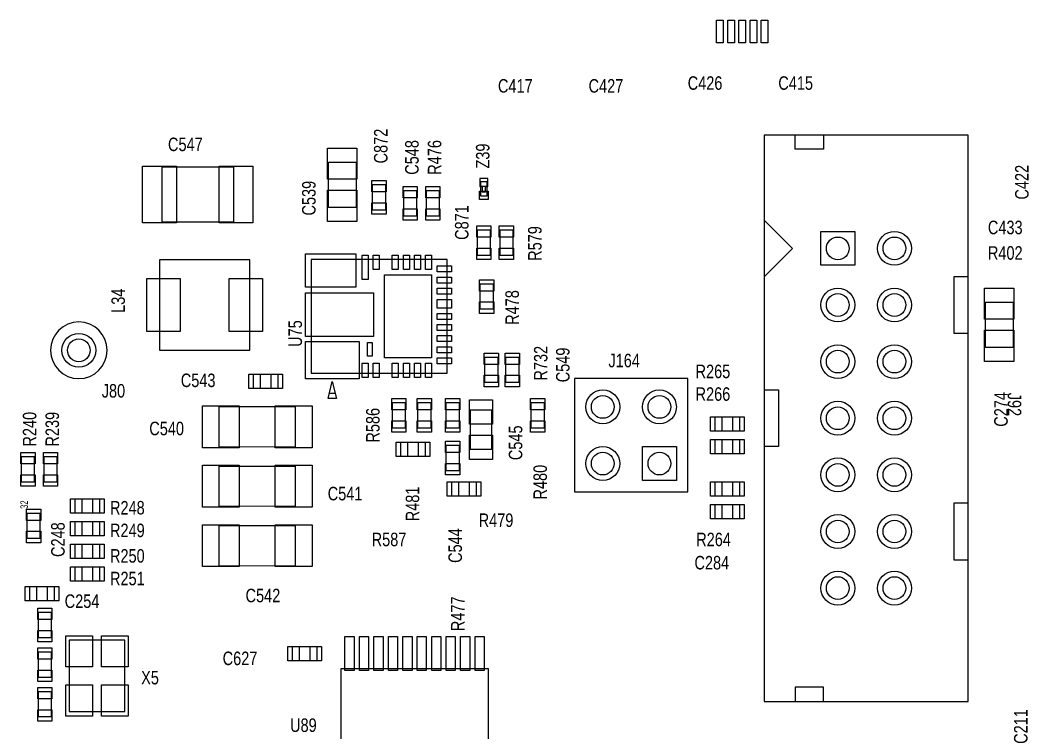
# Model space of a CAD drawing. Extents: x -13164 to 30582, y -10288 to 18382.
# Drawn here: x -7143 to -4472, y -1179 to 709 of the extents above; entities that cross this region are included whole.
import ezdxf
from ezdxf.enums import TextEntityAlignment as Align

# ---------------------------------------------------------------- set-up
doc = ezdxf.new("R2010")
doc.units = 0
doc.layers.add('DF_ASSEMBLY_NOTES', color=2, linetype='CONTINUOUS')

# ---------------------------------------------------------------- blocks, each defined once
blk = doc.blocks.new('FIGURE_SQUARE')
blk.add_lwpolyline([(-0.5, -0.5), (-0.5, 0.5), (0.5, 0.5), (0.5, -0.5)], close=True)
blk = doc.blocks.new('FIGURE_CIRCLE')
blk.add_circle((0, 0), 0.5)

msp = doc.modelspace()

# ---------------------------------------------------------------- linework, layer by layer
at = {"layer": 'DF_ASSEMBLY_NOTES'}
for points in [[(-4632.42, 404.7692), (-5172.42, 404.7692), (-5172.42, -1095.2308), (-4632.42, -1095.2308), (-4632.42, 404.7692)], [(-5014.92, 404.7692), (-5014.92, 367.2692), (-5089.92, 367.2692), (-5089.92, 404.7692)], [(-6766.92, 173.7692), (-6766.92, 320.7692), (-6577.92, 320.7692), (-6577.92, 173.7692), (-6766.92, 173.7692)], [(-6326.67, 213.1472), (-6326.67, 333.1472), (-6253.17, 333.1472), (-6253.17, 213.1472), (-6326.67, 213.1472)], [(-6174.423, 206.7692), (-6174.423, 272.7692), (-6210.423, 272.7692), (-6210.423, 206.7692), (-6174.423, 206.7692)], [(-5904.2835, 289.7357), (-5925.5565, 289.7357), (-5925.5565, 269.0657), (-5919.645, 269.0657), (-5919.645, 254.3027), (-5910.195, 254.3027), (-5910.195, 269.0657), (-5904.2835, 269.0657), (-5904.2835, 289.7357)], [(-5905.92, 243.5192), (-5905.92, 281.0192), (-5923.92, 281.0192), (-5923.92, 243.5192), (-5905.92, 243.5192)], [(-5905.92, 255.5192), (-5905.92, 269.0192), (-5923.92, 269.0192), (-5923.92, 255.5192), (-5905.92, 255.5192)], [(-6091.92, 191.3027), (-6091.92, 257.3027), (-6127.92, 257.3027), (-6127.92, 191.3027), (-6091.92, 191.3027)], [(-6031.92, 191.3027), (-6031.92, 257.3027), (-6067.92, 257.3027), (-6067.92, 191.3027), (-6031.92, 191.3027)], [(-5172.42, 179.7692), (-5097.42, 104.7692), (-5172.42, 29.7692)], [(-5896.92, 86.7692), (-5896.92, 152.7692), (-5932.92, 152.7692), (-5932.92, 86.7692), (-5896.92, 86.7692)], [(-5836.92, 86.7692), (-5836.92, 152.7692), (-5872.92, 152.7692), (-5872.92, 86.7692), (-5836.92, 86.7692)], [(-6774.1785, -165.2308), (-6534.1785, -165.2308), (-6534.1785, 74.7692), (-6774.1785, 74.7692), (-6774.1785, -165.2308)], [(-6012.3015, -225.8728), (-6012.3015, 75.2957), (-6372.5385, 75.2957), (-6372.5385, -225.8728), (-6012.3015, -225.8728)], [(-4632.42, 29.7692), (-4669.92, 29.7692), (-4669.92, -120.2308), (-4632.42, -120.2308)], [(-5925.42, 10.2692), (-5925.42, -55.7308), (-5889.42, -55.7308), (-5889.42, 10.2692), (-5925.42, 10.2692)], [(-4513.17, -37.7308), (-4513.17, -157.7308), (-4586.67, -157.7308), (-4586.67, -37.7308), (-4513.17, -37.7308)], [(-5912.7765, -183.9988), (-5912.7765, -249.9988), (-5876.7765, -249.9988), (-5876.7765, -183.9988), (-5912.7765, -183.9988)], [(-5821.2765, -249.9988), (-5821.2765, -183.9988), (-5857.2765, -183.9988), (-5857.2765, -249.9988), (-5821.2765, -249.9988)], [(-6459.4185, -229.7338), (-6525.4185, -229.7338), (-6525.4185, -265.7338), (-6459.4185, -265.7338), (-6459.4185, -229.7338)], [(-5374.92, -540.2308), (-5374.92, -240.2308), (-5674.92, -240.2308), (-5674.92, -540.2308), (-5374.92, -540.2308)], [(-6304.89, -292.6708), (-6327.39, -292.6708), (-6316.14, -247.6708), (-6304.89, -292.6708)], [(-6316.347, -248.4988), (-6315.933, -248.4988)], [(-6323.847, -278.4988), (-6308.433, -278.4988)], [(-5172.42, -270.2308), (-5134.92, -270.2308), (-5134.92, -420.2308), (-5172.42, -420.2308)], [(-6414.423, -421.7308), (-6615.423, -420.9808), (-6615.423, -314.4808), (-6414.423, -314.4808), (-6414.423, -420.9808)], [(-6121.92, -370.7368), (-6121.92, -304.7368), (-6157.92, -304.7368), (-6157.92, -370.7368), (-6121.92, -370.7368)], [(-6090.42, -304.7308), (-6090.42, -370.7308), (-6054.42, -370.7308), (-6054.42, -304.7308), (-6090.42, -304.7308)], [(-5979.42, -370.7308), (-5979.42, -304.7308), (-6015.42, -304.7308), (-6015.42, -370.7308), (-5979.42, -370.7308)], [(-5754.42, -370.7308), (-5754.42, -304.7308), (-5790.42, -304.7308), (-5790.42, -370.7308), (-5754.42, -370.7308)], [(-5893.6185, -323.5528), (-5951.2215, -323.5528), (-5951.2215, -426.9043), (-5893.6185, -426.9043), (-5893.6185, -323.5528)], [(-5236.92, -342.2338), (-5302.92, -342.2338), (-5302.92, -378.2338), (-5236.92, -378.2338), (-5236.92, -342.2338)], [(-6135.42, -445.7308), (-6069.42, -445.7308), (-6069.42, -409.7308), (-6135.42, -409.7308), (-6135.42, -445.7308)], [(-6015.42, -417.2308), (-6015.42, -483.2308), (-5979.42, -483.2308), (-5979.42, -417.2308), (-6015.42, -417.2308)], [(-5236.92, -402.2308), (-5302.92, -402.2308), (-5302.92, -438.2308), (-5236.92, -438.2308), (-5236.92, -402.2308)], [(-7104.42, -513.2308), (-7104.42, -447.2308), (-7140.42, -447.2308), (-7140.42, -513.2308), (-7104.42, -513.2308)], [(-7044.42, -513.2308), (-7044.42, -447.2308), (-7080.42, -447.2308), (-7080.42, -513.2308), (-7044.42, -513.2308)], [(-6414.423, -579.2308), (-6615.423, -578.4808), (-6615.423, -471.9808), (-6414.423, -471.9808), (-6414.423, -578.4808)], [(-6000.42, -550.7308), (-5934.42, -550.7308), (-5934.42, -514.7308), (-6000.42, -514.7308), (-6000.42, -550.7308)], [(-5302.923, -550.7308), (-5236.923, -550.7308), (-5236.923, -514.7308), (-5302.923, -514.7308), (-5302.923, -550.7308)], [(-6997.92, -595.7308), (-6931.92, -595.7308), (-6931.92, -559.7308), (-6997.92, -559.7308), (-6997.92, -595.7308)], [(-5236.9215, -574.7308), (-5302.9215, -574.7308), (-5302.9215, -610.7308), (-5236.9215, -610.7308), (-5236.9215, -574.7308)], [(-4632.42, -570.2308), (-4669.92, -570.2308), (-4669.92, -720.2308), (-4632.42, -720.2308)], [(-7089.42, -663.2323), (-7089.42, -597.2323), (-7125.42, -597.2323), (-7125.42, -663.2323), (-7089.42, -663.2323)], [(-6997.92, -655.7308), (-6931.92, -655.7308), (-6931.92, -619.7308), (-6997.92, -619.7308), (-6997.92, -655.7308)], [(-6414.423, -736.7308), (-6615.423, -735.9808), (-6615.423, -629.4808), (-6414.423, -629.4808), (-6414.423, -735.9808)], [(-6997.92, -715.7308), (-6931.92, -715.7308), (-6931.92, -679.7308), (-6997.92, -679.7308), (-6997.92, -715.7308)], [(-6997.92, -775.7308), (-6931.92, -775.7308), (-6931.92, -739.7308), (-6997.92, -739.7308), (-6997.92, -775.7308)], [(-7117.9215, -828.2278), (-7051.9215, -828.2278), (-7051.9215, -792.2278), (-7117.9215, -792.2278), (-7117.9215, -828.2278)], [(-7059.42, -925.7293), (-7059.42, -859.7293), (-7095.42, -859.7293), (-7095.42, -925.7293), (-7059.42, -925.7293)], [(-7013.295, -1122.2263), (-6865.6515, -1122.2263), (-6865.6515, -933.2383), (-7013.295, -933.2383), (-7013.295, -1122.2263)], [(-6356.0336, -951.1683), (-6422.0336, -951.1683), (-6422.0336, -987.1683), (-6356.0336, -987.1683), (-6356.0336, -951.1683)], [(-7095.42, -964.7293), (-7095.42, -1030.7293), (-7059.42, -1030.7293), (-7059.42, -964.7293), (-7095.42, -964.7293)], [(-6293.0535, -1008.2202), (-5903.2905, -1008.2202), (-5903.2905, -1273.9572), (-6293.0535, -1273.9572), (-6293.0535, -1008.2202)], [(-5014.92, -1095.2308), (-5014.92, -1057.7308), (-5089.92, -1057.7308), (-5089.92, -1095.2308)], [(-7095.4215, -1069.7323), (-7095.4215, -1135.7323), (-7059.4215, -1135.7323), (-7059.4215, -1069.7323), (-7095.4215, -1069.7323)]]:
    msp.add_lwpolyline(points, dxfattribs=at)
msp.add_lwpolyline([(-6912.42, -165.2308, 1), (-7062.42, -165.2308, 1), (-6912.42, -165.2308)], format="xyb", dxfattribs=at)

# ---------------------------------------------------------------- block references
for name, p, xscale, yscale in [('FIGURE_SQUARE', (-5289.633, 679.1567), 17.7165, 60.2415), ('FIGURE_SQUARE', (-5260.0815, 679.1567), 17.7165, 60.2415), ('FIGURE_SQUARE', (-5230.53, 679.1567), 17.7165, 60.2415), ('FIGURE_SQUARE', (-5200.9785, 679.1567), 17.7165, 60.2415), ('FIGURE_SQUARE', (-5171.427, 679.1567), 17.7165, 60.2415), ('FIGURE_SQUARE', (-6289.92, 329.0252), 77.9535, 82.677), ('FIGURE_SQUARE', (-6773.67, 247.2692), 89.7585, 150), ('FIGURE_SQUARE', (-6571.17, 247.2692), 89.7585, 150), ('FIGURE_SQUARE', (-6192.423, 269.3027), 37.8015, 30.1185), ('FIGURE_SQUARE', (-6109.92, 253.8362), 37.8015, 30.1185), ('FIGURE_SQUARE', (-6049.92, 253.8362), 37.8015, 30.1185), ('FIGURE_SQUARE', (-6289.92, 217.2692), 77.9535, 82.677), ('FIGURE_SQUARE', (-5914.92, 245.0192), 22.4415, 22.4415), ('FIGURE_SQUARE', (-6192.423, 210.2357), 37.8015, 30.1185), ('FIGURE_SQUARE', (-6109.92, 194.7692), 37.8015, 30.1185), ('FIGURE_SQUARE', (-6049.92, 194.7692), 37.8015, 30.1185), ('FIGURE_SQUARE', (-5914.92, 149.3027), 37.8015, 30.1185), ('FIGURE_SQUARE', (-5854.92, 149.3027), 37.8015, 30.1185), ('FIGURE_SQUARE', (-4977.42, 104.7692), 89.7585, 89.7585), ('FIGURE_CIRCLE', (-4977.42, 104.7692), 60.2415, 60.2415), ('FIGURE_CIRCLE', (-4827.42, 104.7692), 89.7585, 89.7585), ('FIGURE_CIRCLE', (-4827.42, 104.7692), 60.2415, 60.2415), ('FIGURE_SQUARE', (-6320.5635, 46.1807), 133.47, 87.6915), ('FIGURE_SQUARE', (-6229.335, 54.9272), 15.945, 64.4235), ('FIGURE_SQUARE', (-6199.8015, 67.9787), 15.945, 38.3865), ('FIGURE_SQUARE', (-6149.6115, 67.9787), 15.945, 38.3865), ('FIGURE_SQUARE', (-6120.078, 67.9787), 15.945, 38.3865), ('FIGURE_SQUARE', (-6090.5565, 67.9787), 15.945, 38.3865), ('FIGURE_SQUARE', (-6061.023, 67.9787), 15.945, 38.3865), ('FIGURE_SQUARE', (-5914.92, 90.2357), 37.8015, 30.1185), ('FIGURE_SQUARE', (-5854.92, 90.2357), 37.8015, 30.1185), ('FIGURE_SQUARE', (-6019.6785, 50.2622), 38.3865, 15.945), ('FIGURE_SQUARE', (-6115.6485, -75.2893), 125.1915, 219.6915), ('FIGURE_SQUARE', (-6019.6785, 20.7407), 38.3865, 15.945), ('FIGURE_SQUARE', (-6763.437, -45.2308), 88.5885, 141.1365), ('FIGURE_SQUARE', (-6544.92, -45.2308), 88.5885, 141.1365), ('FIGURE_SQUARE', (-5907.42, 6.8027), 37.8015, 30.1185), ('FIGURE_SQUARE', (-6297.3615, -70.5643), 179.8815, 115.518), ('FIGURE_SQUARE', (-6019.6785, -8.7928), 38.3865, 15.945), ('FIGURE_CIRCLE', (-4977.42, -45.2308), 89.7585, 89.7585), ('FIGURE_CIRCLE', (-4977.42, -45.2308), 60.2415, 60.2415), ('FIGURE_CIRCLE', (-4827.42, -45.2308), 89.7585, 89.7585), ('FIGURE_CIRCLE', (-4827.42, -45.2308), 60.2415, 60.2415), ('FIGURE_SQUARE', (-4549.92, -41.8528), 77.9535, 82.677), ('FIGURE_SQUARE', (-6019.6785, -42.0478), 38.3865, 23.3265), ('FIGURE_SQUARE', (-5907.42, -52.2643), 37.8015, 30.1185), ('FIGURE_SQUARE', (-6019.6785, -75.2893), 38.3865, 15.945), ('FIGURE_SQUARE', (-6019.6785, -104.8108), 38.3865, 15.945), ('FIGURE_CIRCLE', (-6987.42, -165.2308), 89.7585, 89.7585), ('FIGURE_SQUARE', (-6019.6785, -134.3443), 38.3865, 15.945), ('FIGURE_SQUARE', (-4549.92, -153.6088), 77.9535, 82.677), ('FIGURE_CIRCLE', (-6987.42, -165.2308), 60.2415, 60.2415), ('FIGURE_SQUARE', (-6316.14, -191.3263), 142.323, 98.622), ('FIGURE_SQUARE', (-6216.8685, -162.6973), 12.9915, 35.3685), ('FIGURE_SQUARE', (-6019.6785, -163.8778), 38.3865, 15.945), ('FIGURE_CIRCLE', (-4977.42, -195.2308), 89.7585, 89.7585), ('FIGURE_CIRCLE', (-4827.42, -195.2308), 89.7585, 89.7585), ('FIGURE_SQUARE', (-6019.6785, -193.3993), 38.3865, 15.945), ('FIGURE_SQUARE', (-5894.7765, -187.4653), 37.8015, 30.1185), ('FIGURE_SQUARE', (-5839.2765, -187.4653), 37.8015, 30.1185), ('FIGURE_CIRCLE', (-4977.42, -195.2308), 60.2415, 60.2415), ('FIGURE_CIRCLE', (-4827.42, -195.2308), 60.2415, 60.2415), ('FIGURE_SQUARE', (-6229.335, -218.4928), 15.945, 38.3865), ('FIGURE_SQUARE', (-6199.8015, -218.4928), 15.945, 38.3865), ('FIGURE_SQUARE', (-6149.6115, -218.4928), 15.945, 38.3865), ('FIGURE_SQUARE', (-6120.078, -218.4928), 15.945, 38.3865), ('FIGURE_SQUARE', (-6090.5565, -218.4928), 15.945, 38.3865), ('FIGURE_SQUARE', (-6061.023, -218.4928), 15.945, 38.3865), ('FIGURE_SQUARE', (-6521.952, -247.7338), 30.1185, 37.8015), ('FIGURE_SQUARE', (-6462.885, -247.7338), 30.1185, 37.8015), ('FIGURE_SQUARE', (-5894.7765, -246.5323), 37.8015, 30.1185), ('FIGURE_SQUARE', (-5839.2765, -246.5323), 37.8015, 30.1185), ('FIGURE_SQUARE', (-6139.92, -308.2033), 37.8015, 30.1185), ('FIGURE_SQUARE', (-6072.42, -308.1973), 37.8015, 30.1185), ('FIGURE_SQUARE', (-5997.42, -308.1973), 37.8015, 30.1185), ('FIGURE_SQUARE', (-5772.42, -308.1973), 37.8015, 30.1185), ('FIGURE_CIRCLE', (-5599.92, -315.2308), 89.7585, 89.7585), ('FIGURE_CIRCLE', (-5599.92, -315.2308), 60.2415, 60.2415), ('FIGURE_CIRCLE', (-5449.92, -315.2308), 89.7585, 89.7585), ('FIGURE_CIRCLE', (-5449.92, -315.2308), 60.2415, 60.2415), ('FIGURE_SQUARE', (-6611.301, -367.7308), 97.4415, 111.03), ('FIGURE_SQUARE', (-6418.545, -367.7308), 97.4415, 111.03), ('FIGURE_SQUARE', (-5922.42, -328.3528), 60.2415, 64.3635), ('FIGURE_CIRCLE', (-4977.42, -345.2308), 89.7585, 89.7585), ('FIGURE_CIRCLE', (-4977.42, -345.2308), 60.2415, 60.2415), ('FIGURE_CIRCLE', (-4827.42, -345.2308), 89.7585, 89.7585), ('FIGURE_CIRCLE', (-4827.42, -345.2308), 60.2415, 60.2415), ('FIGURE_SQUARE', (-5299.4535, -360.2338), 30.1185, 37.8015), ('FIGURE_SQUARE', (-5240.3865, -360.2338), 30.1185, 37.8015), ('FIGURE_SQUARE', (-6139.92, -367.2703), 37.8015, 30.1185), ('FIGURE_SQUARE', (-6072.42, -367.2643), 37.8015, 30.1185), ('FIGURE_SQUARE', (-5997.42, -367.2643), 37.8015, 30.1185), ('FIGURE_SQUARE', (-5772.42, -367.2643), 37.8015, 30.1185), ('FIGURE_SQUARE', (-5922.42, -422.1088), 60.2415, 64.3635), ('FIGURE_SQUARE', (-6131.9535, -427.7308), 30.1185, 37.8015), ('FIGURE_SQUARE', (-6072.8865, -427.7308), 30.1185, 37.8015), ('FIGURE_SQUARE', (-5997.42, -420.6973), 37.8015, 30.1185), ('FIGURE_CIRCLE', (-5599.92, -465.2308), 89.7585, 89.7585), ('FIGURE_SQUARE', (-5449.92, -465.2308), 89.7585, 89.7585), ('FIGURE_SQUARE', (-5299.4535, -420.2308), 30.1185, 37.8015), ('FIGURE_SQUARE', (-5240.3865, -420.2308), 30.1185, 37.8015), ('FIGURE_SQUARE', (-7122.42, -450.6973), 37.8015, 30.1185), ('FIGURE_SQUARE', (-7062.42, -450.6973), 37.8015, 30.1185), ('FIGURE_CIRCLE', (-5599.92, -465.2308), 60.2415, 60.2415), ('FIGURE_CIRCLE', (-5449.92, -465.2308), 60.2415, 60.2415), ('FIGURE_CIRCLE', (-4977.42, -495.2308), 89.7585, 89.7585), ('FIGURE_CIRCLE', (-4827.42, -495.2308), 89.7585, 89.7585), ('FIGURE_SQUARE', (-6611.301, -525.2308), 97.4415, 111.03), ('FIGURE_SQUARE', (-6418.545, -525.2308), 97.4415, 111.03), ('FIGURE_SQUARE', (-5997.42, -479.7643), 37.8015, 30.1185), ('FIGURE_CIRCLE', (-4977.42, -495.2308), 60.2415, 60.2415), ('FIGURE_CIRCLE', (-4827.42, -495.2308), 60.2415, 60.2415), ('FIGURE_SQUARE', (-7122.42, -509.7643), 37.8015, 30.1185), ('FIGURE_SQUARE', (-7062.42, -509.7643), 37.8015, 30.1185), ('FIGURE_SQUARE', (-5996.9535, -532.7308), 30.1185, 37.8015), ('FIGURE_SQUARE', (-5937.8865, -532.7308), 30.1185, 37.8015), ('FIGURE_SQUARE', (-5299.4565, -532.7308), 30.1185, 37.8015), ('FIGURE_SQUARE', (-5240.3895, -532.7308), 30.1185, 37.8015), ('FIGURE_SQUARE', (-6994.4535, -577.7308), 30.1185, 37.8015), ('FIGURE_SQUARE', (-6935.3865, -577.7308), 30.1185, 37.8015), ('FIGURE_SQUARE', (-7107.42, -600.6988), 37.8015, 30.1185), ('FIGURE_SQUARE', (-5299.455, -592.7308), 30.1185, 37.8015), ('FIGURE_SQUARE', (-5240.388, -592.7308), 30.1185, 37.8015), ('FIGURE_CIRCLE', (-4977.42, -645.2308), 89.7585, 89.7585), ('FIGURE_CIRCLE', (-4827.42, -645.2308), 89.7585, 89.7585), ('FIGURE_SQUARE', (-6994.4535, -637.7308), 30.1185, 37.8015), ('FIGURE_SQUARE', (-6935.3865, -637.7308), 30.1185, 37.8015), ('FIGURE_SQUARE', (-6611.301, -682.7308), 97.4415, 111.03), ('FIGURE_SQUARE', (-6418.545, -682.7308), 97.4415, 111.03), ('FIGURE_CIRCLE', (-4977.42, -645.2308), 60.2415, 60.2415), ('FIGURE_CIRCLE', (-4827.42, -645.2308), 60.2415, 60.2415), ('FIGURE_SQUARE', (-7107.42, -659.7658), 37.8015, 30.1185), ('FIGURE_SQUARE', (-6994.4535, -697.7308), 30.1185, 37.8015), ('FIGURE_SQUARE', (-6935.3865, -697.7308), 30.1185, 37.8015), ('FIGURE_SQUARE', (-6994.4535, -757.7308), 30.1185, 37.8015), ('FIGURE_SQUARE', (-6935.3865, -757.7308), 30.1185, 37.8015), ('FIGURE_CIRCLE', (-4977.42, -795.2308), 89.7585, 89.7585), ('FIGURE_CIRCLE', (-4977.42, -795.2308), 60.2415, 60.2415), ('FIGURE_CIRCLE', (-4827.42, -795.2308), 89.7585, 89.7585), ('FIGURE_CIRCLE', (-4827.42, -795.2308), 60.2415, 60.2415), ('FIGURE_SQUARE', (-7114.455, -810.2278), 30.1185, 37.8015), ('FIGURE_SQUARE', (-7055.388, -810.2278), 30.1185, 37.8015), ('FIGURE_SQUARE', (-7077.42, -863.1958), 37.8015, 30.1185), ('FIGURE_SQUARE', (-7077.42, -922.2628), 37.8015, 30.1185), ('FIGURE_SQUARE', (-6986.7135, -962.7778), 70.275, 82.677), ('FIGURE_SQUARE', (-6892.2315, -962.7778), 70.275, 82.677), ('FIGURE_SQUARE', (-6270.6135, -968.6472), 24.213, 89.7585), ('FIGURE_SQUARE', (-6232.227, -968.6472), 24.213, 89.7585), ('FIGURE_SQUARE', (-6193.842, -968.6472), 24.213, 89.7585), ('FIGURE_SQUARE', (-6155.4555, -968.6472), 24.213, 89.7585), ('FIGURE_SQUARE', (-6117.069, -968.6472), 24.213, 89.7585), ('FIGURE_SQUARE', (-6079.275, -968.6472), 24.213, 89.7585), ('FIGURE_SQUARE', (-6040.8885, -968.6472), 24.213, 89.7585), ('FIGURE_SQUARE', (-6002.502, -968.6472), 24.213, 89.7585), ('FIGURE_SQUARE', (-5964.117, -968.6472), 24.213, 89.7585), ('FIGURE_SQUARE', (-5925.7305, -968.6472), 24.213, 89.7585), ('FIGURE_SQUARE', (-7077.42, -968.1958), 37.8015, 30.1185), ('FIGURE_SQUARE', (-6418.5671, -969.1683), 30.1185, 37.8015), ('FIGURE_SQUARE', (-6359.5001, -969.1683), 30.1185, 37.8015), ('FIGURE_SQUARE', (-7077.42, -1027.2628), 37.8015, 30.1185), ('FIGURE_SQUARE', (-7077.4215, -1073.1988), 37.8015, 30.1185), ('FIGURE_SQUARE', (-6986.7135, -1092.6928), 70.275, 82.677), ('FIGURE_SQUARE', (-6892.2315, -1092.6928), 70.275, 82.677), ('FIGURE_SQUARE', (-7077.4215, -1132.2658), 37.8015, 30.1185)]:
    msp.add_blockref(name, p, dxfattribs=dict(at, xscale=xscale, yscale=yscale))

# ---------------------------------------------------------------- texts
at = {"layer": 'DF_ASSEMBLY_NOTES', "width": 0.802099}
for s, p in [('C426', (-5374.92, 524.7692)), ('C415', (-5134.92, 524.7692)), ('C417', (-5877.42, 517.2692)), ('C427', (-5637.42, 517.2692)), ('C547', (-6751.29, 362.3492)), ('C433', (-4579.92, 142.2692)), ('R402', (-4579.92, 74.7692)), ('J164', (-5584.92, -210.2308)), ('R265', (-5354.13, -239.0608)), ('C543', (-6717.42, -262.7308)), ('J80', (-6926.7765, -290.4988)), ('R266', (-5354.13, -299.0608)), ('R248', (-6904.92, -600.2308)), ('R479', (-5928.5265, -633.2488)), ('R249', (-6904.92, -660.2308)), ('R587', (-6211.92, -684.2308)), ('R264', (-5352.42, -684.2458)), ('R250', (-6904.92, -727.7308)), ('C284', (-5356.995, -745.7608)), ('R251', (-6904.92, -787.7308)), ('C254', (-7024.92, -847.7308)), ('C627', (-6606.5351, -999.1698)), ('X5', (-6822.42, -1050.2308)), ('U89', (-6428.0265, -1176.2488))]:
    msp.add_text(s, height=35.831, dxfattribs=at).set_placement(p)
at = {"layer": 'DF_ASSEMBLY_NOTES'}
for s, height, rotation, width, p in [('C872', 35.831, 90, 0.802099, (-6169.92, 329.7692)), ('C548', 35.831, 90, 0.802099, (-6087.42, 299.7692)), ('R476', 35.831, 90, 0.802099, (-6027.42, 299.7692)), ('Z39', 35.831, 90, 0.802099, (-5899.92, 316.2692)), ('C422', 35.831, 90, 0.802099, (-4472.0325, 234.0572)), ('C539', 35.831, 90, 0.802099, (-6360.42, 191.7692)), ('C871', 35.831, 90, 0.802099, (-5955.42, 127.2692)), ('R579', 35.831, 90, 0.802099, (-5761.92, 71.7692)), ('R478', 35.831, 90, 0.802099, (-5821.92, -97.7308)), ('U75', 35.831, 90, 0.802099, (-6396.42, -156.2308)), ('R732', 35.831, 90, 0.802099, (-5746.2765, -245.4988)), ('C549', 35.831, 90, 0.802099, (-5687.7765, -249.9988)), ('C274', 35.831, 90, 0.802099, (-4527.42, -367.7308)), ('J92', 35.831, 270, 0.802099, (-4527.42, -277.7308)), ('R586', 35.831, 90, 0.802099, (-6190.92, -409.7308)), ('R240', 35.831, 90, 0.802099, (-7099.92, -420.2308)), ('R239', 35.831, 90, 0.802099, (-7039.92, -420.2308)), ('C545', 35.831, 90, 0.802099, (-5812.92, -456.2308)), ('R480', 35.831, 90, 0.802099, (-5747.7765, -560.4988)), ('R481', 35.831, 90, 0.802099, (-6085.92, -618.2308)), ('32', 20.079, 90, 0.647044, (-7122.4215, -585.2278)), ('C248', 35.831, 90, 0.802099, (-7024.92, -712.7308)), ('C544', 35.831, 90, 0.802099, (-5972.7765, -728.4988)), ('R477', 35.831, 90, 0.802099, (-5965.92, -909.2308)), ('C211', 35.831, 90, 0.802099, (-4474.92, -1207.7308))]:
    msp.add_text(s, height=height, rotation=rotation, dxfattribs=dict(at, width=width)).set_placement(p)
at = {"layer": 'DF_ASSEMBLY_NOTES', "width": 0.802099}
msp.add_text('L34', height=35.831, rotation=90, dxfattribs=at).set_placement((-6865.2765, -33.9988), align=Align.CENTER)
for s, p in [('C540', (-6754.92, -390.2308)), ('C541', (-6282.42, -562.7308)), ('C542', (-6499.92, -832.7308))]:
    msp.add_text(s, height=35.831, dxfattribs=at).set_placement(p, align=Align.CENTER)

doc.saveas('drawing.dxf')
